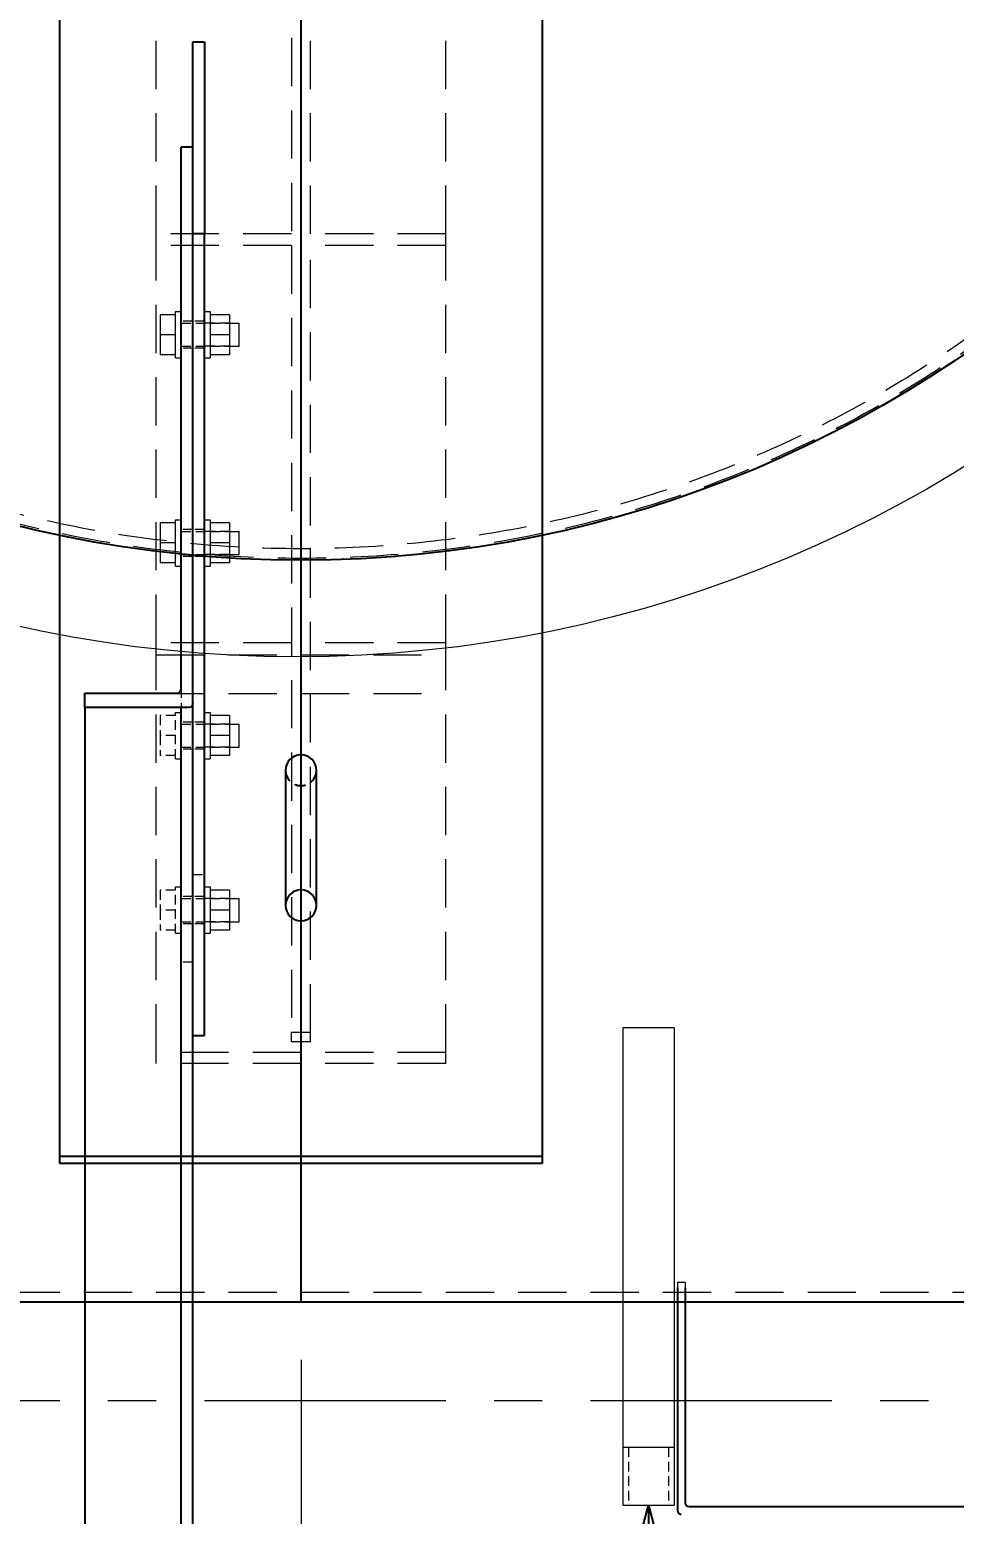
# Model space of a CAD drawing. Header units: millimetres. Extents: x -46397 to 283259, y -8690 to 23983.
# Drawn here: x -40518 to -40039, y -2674 to -1905 of the extents above; entities that cross this region are included whole.
import ezdxf
from ezdxf import colors
from ezdxf.entities.mleader import LeaderData, LeaderLine
from ezdxf.enums import TextEntityAlignment as Align
from ezdxf.math import Vec2, Vec3

# ---------------------------------------------------------------- set-up
doc = ezdxf.new("R2010")
doc.units = ezdxf.units.MM
for name, pattern in [('ACISOTGL', [3, 2, -1]), ('CENTER', [2, 1.25, -0.25, 0.25, -0.25]), ('CENTER2', [1.125, 0.75, -0.125, 0.125, -0.125]), ('HIDDEN', [0.375, 0.25, -0.125]), ('HIDDENX2', [0.75, 0.5, -0.25])]:
    doc.linetypes.add(name, pattern=pattern)
doc.layers.get('Defpoints').update_dxf_attribs({"lineweight": 0})
for name, color, linetype, lineweight in [('0-Dim', 7, 'Continuous', 0), ('2-Dashed', 50, 'ACISOTGL', 25), ('3-Centerline', 4, 'CENTER', 5), ('CHUAN NET KHUAT', 4, 'HIDDEN', 0), ('DUONGCHINH', 7, 'Continuous', 25), ('DUONGTAM', 1, 'CENTER', 0), ('Long_AM_Visible', 30, 'Continuous', 25), ('PHANTOM 2', 8, 'Continuous', 0)]:
    doc.layers.add(name, color=color, linetype=linetype, lineweight=lineweight)
doc.layers.add('flashshoot', color=7, linetype='Continuous')
doc.styles.add('GHI CHÚ 1', font='isocp_IV25.ttf', dxfattribs={"width": 0.8})
doc.styles.add('Long_Text', font='isocp.shx', dxfattribs={"width": 0.7})
doc.styles.get("Standard").update_dxf_attribs({"font": 'isocp.shx', "width": 0.8})
doc.dimstyles.new('1-30SCALE', dxfattribs={"dimtxt": 75, "dimasz": 75, "dimexe": 37.5, "dimexo": 30, "dimgap": 30, "dimtad": 1, "dimtoh": 1, "dimdec": 0, "dimdsep": 46, "dimtxsty": 'GHI CHÚ 1', "dimcen": 0.09, "dimclrd": 256, "dimclre": 256, "dimclrt": 2, "dimadec": 0, "dimazin": 0, "dimtfac": 1, "dimtdec": 0, "dimtofl": 0, "dimtmove": 0, "dimatfit": 3, "dimfxl": 1, "dimlwd": 0, "dimlwe": 0, "dimarcsym": 0})

# ---------------------------------------------------------------- blocks, each defined once
blk = doc.blocks.new('A$Cda035db7')
at = {"layer": 'CHUAN NET KHUAT', "color": 3, "ltscale": 100}
for p, q in [((985, 0), (985, 1500)), ((985, -1500), (985, 0))]:
    blk.add_line(p, q, dxfattribs=at)
at = {"layer": 'DUONGCHINH', "color": 2, "ltscale": 10}
for p, q in [((990, 0), (990, 1500)), ((990, 0), (0, 0)), ((990, 0), (0, 0)), ((990, -1500), (990, 0))]:
    blk.add_line(p, q, dxfattribs=at)
blk = doc.blocks.new('A$C14a280a6')
at = {"layer": 'DUONGTAM', "color": 5, "lineweight": 0, "ltscale": 100}
blk.add_lwpolyline([(-1041, 3050), (-1041, -3050, 0.282615), (-826.81, -3398.68, 0.238931), (826.81, -3398.68, 0.282615), (1041, -3050), (1041, 3050, 0.282615), (826.81, 3398.68, 0.238931), (-826.81, 3398.68, 0.238931)], format="xyb", dxfattribs=at)
blk = doc.blocks.new('A$Cc76405f5')
at = {"color": 2, "linetype": 'Continuous', "lineweight": 0, "ltscale": 10}
for p, q in [((848.07, 193.35), (848.07, 166.65)), ((848.07, 193.35), (1095.31, 193.35)), ((1065.31, 166.65), (1065.31, 193.35)), ((1095.31, 166.65), (1095.31, 193.35)), ((848.07, 166.65), (1065.31, 166.65)), ((1065.31, 166.65), (1095.31, 166.65))]:
    blk.add_line(p, q, dxfattribs=at)
at = {"color": 1, "linetype": 'HIDDENX2', "lineweight": 0, "ltscale": 10}
for p, q in [((1065.31, 190.35), (1095.31, 190.35)), ((1065.31, 169.65), (1095.31, 169.65))]:
    blk.add_line(p, q, dxfattribs=at)
blk = doc.blocks.new('A$Cf01baf33')
at = {"color": 7, "linetype": 'Continuous', "lineweight": 0, "ltscale": 10}
for p, q in [((478.84, -37.02), (489.19, -37.02)), ((478.84, -37.02), (478.84, -47.02)), ((495.19, -32.02), (483.19, -32.02)), ((483.19, -37.02), (483.19, -32.02)), ((489.19, -37.02), (499.55, -37.02)), ((489.19, -37.02), (489.19, -47.02)), ((495.19, -37.02), (495.19, -32.02)), ((499.55, -37.02), (499.55, -47.02)), ((586.66, -37.02), (597.01, -37.02)), ((586.66, -37.02), (586.66, -47.02)), ((603.01, -32.02), (591.01, -32.02)), ((591.01, -37.02), (591.01, -32.02)), ((597.01, -37.02), (607.36, -37.02)), ((597.01, -37.02), (597.01, -47.02)), ((603.01, -37.02), (603.01, -32.02)), ((607.36, -37.02), (607.36, -47.02)), ((686.42, -37.02), (696.78, -37.02)), ((686.42, -37.02), (686.42, -47.02)), ((702.78, -32.02), (690.78, -32.02)), ((690.78, -37.02), (690.78, -32.02)), ((696.78, -37.02), (707.13, -37.02)), ((696.78, -37.02), (696.78, -47.02)), ((702.78, -37.02), (702.78, -32.02)), ((707.13, -37.02), (707.13, -47.02)), ((776.79, -37.02), (787.15, -37.02)), ((776.79, -37.02), (776.79, -47.02)), ((793.15, -32.02), (781.15, -32.02)), ((781.15, -37.02), (781.15, -32.02)), ((787.15, -37.02), (797.5, -37.02)), ((787.15, -37.02), (787.15, -47.02)), ((793.15, -37.02), (793.15, -32.02)), ((797.5, -37.02), (797.5, -47.02)), ((477.19, -47.02), (501.19, -47.02)), ((477.19, -50.02), (477.19, -47.02)), ((501.19, -50.02), (501.19, -47.02)), ((585.01, -47.02), (609.01, -47.02)), ((585.01, -50.02), (585.01, -47.02)), ((609.01, -50.02), (609.01, -47.02)), ((684.78, -47.02), (708.78, -47.02)), ((684.78, -50.02), (684.78, -47.02)), ((708.78, -50.02), (708.78, -47.02)), ((775.15, -47.02), (799.15, -47.02)), ((775.15, -50.02), (775.15, -47.02)), ((799.15, -50.02), (799.15, -47.02)), ((477.19, -65.02), (477.19, -62.02)), ((501.19, -65.02), (477.19, -65.02)), ((478.84, -65.02), (478.84, -73.02)), ((489.19, -65.02), (489.19, -73.02)), ((499.55, -65.02), (499.55, -73.02)), ((501.19, -65.02), (501.19, -62.02)), ((585.01, -65.02), (585.01, -62.02)), ((609.01, -65.02), (585.01, -65.02)), ((586.66, -65.02), (586.66, -73.02)), ((597.01, -65.02), (597.01, -73.02)), ((607.36, -65.02), (607.36, -73.02)), ((609.01, -65.02), (609.01, -62.02)), ((478.84, -73.02), (489.19, -73.02)), ((489.19, -73.02), (499.55, -73.02)), ((586.66, -73.02), (597.01, -73.02)), ((597.01, -73.02), (607.36, -73.02))]:
    blk.add_line(p, q, dxfattribs=at)
at = {"color": 4, "linetype": 'HIDDENX2', "lineweight": 0, "ltscale": 10}
for p, q in [((483.19, -37.02), (483.19, -50.02)), ((483.19, -62.02), (483.19, -37.02)), ((495.19, -37.02), (495.19, -50.02)), ((495.19, -62.02), (495.19, -37.02)), ((591.01, -37.02), (591.01, -50.02)), ((591.01, -62.02), (591.01, -37.02)), ((603.01, -37.02), (603.01, -50.02)), ((603.01, -62.02), (603.01, -37.02)), ((690.78, -37.02), (690.78, -50.02)), ((690.78, -62.02), (690.78, -37.02)), ((702.78, -37.02), (702.78, -50.02)), ((702.78, -62.02), (702.78, -37.02)), ((781.15, -62.02), (781.15, -37.02)), ((781.15, -37.02), (781.15, -50.02)), ((793.15, -62.02), (793.15, -37.02)), ((793.15, -37.02), (793.15, -50.02)), ((482.19, -50.02), (482.19, -56.02)), ((496.19, -50.02), (496.19, -56.02)), ((590.01, -50.02), (590.01, -56.02)), ((604.01, -50.02), (604.01, -56.02)), ((689.78, -50.02), (689.78, -56.02)), ((703.78, -50.02), (703.78, -56.02)), ((768.7, -56.02), (768.7, -50.02)), ((780.15, -50.02), (780.15, -56.02)), ((794.15, -50.02), (794.15, -56.02)), ((482.19, -56.02), (482.19, -62.02)), ((496.19, -56.02), (496.19, -62.02)), ((590.01, -56.02), (590.01, -62.02)), ((604.01, -56.02), (604.01, -62.02)), ((689.78, -56.02), (689.78, -62.02)), ((703.78, -56.02), (703.78, -62.02)), ((780.15, -56.02), (780.15, -62.02)), ((794.15, -56.02), (794.15, -62.02)), ((814.16, -56.02), (814.16, -62.02)), ((672.22, -62.02), (682.27, -62.02)), ((684.78, -65.02), (684.78, -62.02)), ((708.78, -65.02), (684.78, -65.02)), ((686.42, -65.02), (686.42, -73.02)), ((696.78, -65.02), (696.78, -73.02)), ((707.13, -65.02), (707.13, -73.02)), ((708.78, -65.02), (708.78, -62.02)), ((775.15, -65.02), (775.15, -62.02)), ((799.15, -65.02), (775.15, -65.02)), ((776.79, -65.02), (776.79, -73.02)), ((787.15, -65.02), (787.15, -73.02)), ((797.5, -65.02), (797.5, -73.02)), ((799.15, -65.02), (799.15, -62.02)), ((686.42, -73.02), (696.78, -73.02)), ((696.78, -73.02), (707.13, -73.02)), ((776.79, -73.02), (787.15, -73.02)), ((787.15, -73.02), (797.5, -73.02))]:
    blk.add_line(p, q, dxfattribs=at)
at = {"layer": 'DUONGCHINH'}
for p, q in [((337.55, -50.02), (436.81, -50.02)), ((337.55, -56.02), (337.55, -50.02)), ((436.81, -56.02), (436.81, -50.02)), ((852.03, -50.02), (436.81, -50.02)), ((852.03, -56.02), (852.03, -50.02)), ((436.81, -56.02), (337.55, -56.02)), ((679.76, -56.02), (392.12, -56.02)), ((392.12, -56.02), (392.12, -62.02)), ((1382.27, -56.02), (679.76, -56.02)), ((682.27, -58.02), (682.27, -62.02)), ((672.22, -62.02), (392.12, -62.02)), ((674.73, -112), (674.73, -64.02)), ((1382.27, -62.02), (682.27, -62.02)), ((682.27, -62.02), (682.27, -112)), ((682.27, -112), (674.73, -112)), ((682.27, -112), (1382.27, -112))]:
    blk.add_line(p, q, dxfattribs=at)
at = {"layer": 'DUONGCHINH', "extrusion": (-2.64943e-16, -1.48896e-15, -1)}
blk.add_ellipse((679.76, -58.02), major_axis=(2.51, 0), ratio=0.795463, start_param=-1.570796, end_param=0, dxfattribs=at)
at = {"layer": 'DUONGCHINH'}
blk.add_ellipse((672.22, -64.02), major_axis=(2.51, 0), ratio=0.79546, start_param=0, end_param=1.570796, dxfattribs=at)
blk = doc.blocks.new('A$Cd0a137ae')
at = {"color": 3, "linetype": 'HIDDENX2', "lineweight": 0, "ltscale": 50}
for radius in [605, 600, 600]:
    blk.add_circle((0, 2.33), radius, dxfattribs=at)
at = {"color": 2, "linetype": 'Continuous', "lineweight": 0}
blk.add_arc((0, 2.33), 606, 270, 90, dxfattribs=at)
at = {"layer": 'DUONGCHINH', "color": 2}
blk.add_circle((0, 2.33), 606, dxfattribs=at)
at = {"layer": 'DUONGTAM', "ltscale": 100}
blk.add_line((0, 608.33), (0, -603.67), dxfattribs=at)
blk = doc.blocks.new('A$C87972526')
at = {"color": 5, "linetype": 'Continuous', "lineweight": 0}
blk.add_circle((0, 2.34), 656, dxfattribs=at)
blk = doc.blocks.new('*U1682')
at = {"layer": '3-Centerline', "color": 0, "linetype": 'CENTER2', "ltscale": 30, "transparency": 16777216}
blk.add_line((0, -38.5), (0, 38.5), dxfattribs=at)
blk = doc.blocks.new('*U1681')
for points in [[(-8, -71.07), (-8, -1.07)], [(8, -1.07), (8, -71.07)]]:
    blk.add_lwpolyline(points)
blk.add_circle((0, -71.07), 8)
at = {"extrusion": (2.22045e-16, 4.93038e-32, -1)}
blk.add_arc((0, -1.07), 8, 0, 180, dxfattribs=at)
at = {"layer": '2-Dashed', "ltscale": 3, "extrusion": (2.22045e-16, 4.93038e-32, -1)}
blk.add_arc((0, -1.07), 8, 180, 0, dxfattribs=at)
at = {"layer": '3-Centerline', "linetype": 'CENTER2', "ltscale": 30}
blk.add_blockref('*U1682', (0, -36.07), dxfattribs=at)
blk = doc.blocks.new('SD1-3')
at = {"layer": 'CHUAN NET KHUAT', "ltscale": 100}
for p, q in [((50, 481.34), (50, 695.34)), ((120, 695.34), (120, 481.34)), ((130, 481.34), (130, 695.34)), ((200, 481.34), (200, 695.34)), ((120, 481.34), (50, 481.34)), ((50, 475.34), (50, 481.34)), ((200, 481.34), (130, 481.34)), ((200, 475.34), (200, 481.34)), ((50, 269.65), (50, 475.34)), ((120, 475.34), (50, 475.34)), ((120, 475.34), (120, 67.93)), ((130, 67.93), (130, 475.34)), ((200, 475.34), (130, 475.34)), ((200, 269.65), (200, 475.34)), ((120, 269.65), (50, 269.65)), ((50, 57.51), (50, 269.65)), ((200, 269.65), (130, 269.65)), ((200, 57.51), (200, 269.65)), ((50, 263.34), (200, 263.34)), ((50, 243.34), (200, 243.34)), ((120, 63.04), (120, 67.93)), ((120, 67.93), (130, 67.93)), ((130, 63.04), (120, 63.04)), ((130, 63.04), (130, 67.93)), ((200, 57.51), (50, 57.51)), ((50, 51.81), (50, 57.51)), ((200, 51.81), (200, 57.51)), ((200, 51.81), (50, 51.81))]:
    blk.add_line(p, q, dxfattribs=at)
at = {"layer": 'DUONGCHINH'}
for p, q in [((0, 3.7), (0, 1832.98)), ((250, 1832.98), (250, 3.7)), ((250, 3.7), (0, 3.7)), ((0, 0), (0, 3.7)), ((250, 3.7), (250, 0)), ((250, 0), (0, 0))]:
    blk.add_line(p, q, dxfattribs=at)
at = {"xscale": -0.9999999999999998}
blk.add_blockref('*U1681', (125, 204.7), dxfattribs=at)
blk = doc.blocks.new('_Oblique')
at = {"color": 0, "linetype": 'ByBlock', "lineweight": -2}
blk.add_line((-0.5, -0.5), (0.5, 0.5), dxfattribs=at)
blk = doc.blocks.new('*D1621')
at = {"layer": 'Defpoints', "color": 0, "transparency": 16777216}
for p in [(-40377.05, -2564, -1.5), (-40197.05, -2669.31, -1.5), (-40197.05, -3096.41)]:
    blk.add_point(p, dxfattribs=at)
at = {"layer": 'PHANTOM 2', "linetype": 'Continuous', "lineweight": 0, "transparency": 16777216}
for p, q in [((-40377.05, -2594), (-40377.05, -3126.41)), ((-40197.05, -2699.31), (-40197.05, -3126.41)), ((-40377.05, -3096.41), (-40197.05, -3096.41))]:
    blk.add_line(p, q, dxfattribs=at)
at = {"layer": 'PHANTOM 2', "lineweight": 0, "transparency": 16777216, "xscale": 90, "yscale": 90, "zscale": 90, "rotation": 180}
blk.add_blockref('_Oblique', (-40377.05, -3096.41), dxfattribs=at)
at = {"layer": 'PHANTOM 2', "lineweight": 0, "transparency": 16777216, "xscale": 90, "yscale": 90, "zscale": 90}
blk.add_blockref('_Oblique', (-40197.05, -3096.41), dxfattribs=at)
at = {"layer": 'PHANTOM 2', "color": 2, "transparency": 16777216, "insert": (-40287.05, -3017.05), "char_height": 95, "attachment_point": 5, "style": 'GHI CHÚ 1'}
blk.add_mtext('180', dxfattribs=at)
blk = doc.blocks.new('*D1629')
at = {"layer": 'Defpoints', "color": 0, "transparency": 16777216}
for p in [(-40197.05, -2669.31, -1.5), (-39997.05, -2669.31, -1.5), (-39997.05, -3096.41)]:
    blk.add_point(p, dxfattribs=at)
at = {"layer": 'PHANTOM 2', "linetype": 'Continuous', "lineweight": 0, "transparency": 16777216}
for p, q in [((-40197.05, -2699.31), (-40197.05, -3126.41)), ((-39997.05, -2699.31), (-39997.05, -3126.41)), ((-40197.05, -3096.41), (-39997.05, -3096.41))]:
    blk.add_line(p, q, dxfattribs=at)
at = {"layer": 'PHANTOM 2', "lineweight": 0, "transparency": 16777216, "xscale": 90, "yscale": 90, "zscale": 90, "rotation": 180}
blk.add_blockref('_Oblique', (-40197.05, -3096.41), dxfattribs=at)
at = {"layer": 'PHANTOM 2', "lineweight": 0, "transparency": 16777216, "xscale": 90, "yscale": 90, "zscale": 90}
blk.add_blockref('_Oblique', (-39997.05, -3096.41), dxfattribs=at)
at = {"layer": 'PHANTOM 2', "color": 2, "transparency": 16777216, "insert": (-40097.69, -3018), "char_height": 95, "attachment_point": 5, "style": 'GHI CHÚ 1'}
blk.add_mtext('200', dxfattribs=at)
blk = doc.blocks.new('_TagCircle')
at = {"color": 0, "linetype": 'ByBlock', "lineweight": -2, "transparency": 16777216}
blk.add_circle((0, 0), 4, dxfattribs=at)
at = {"layer": 'Long_AM_Visible', "color": 0, "transparency": 16777216, "style": 'Long_Text'}
blk.add_attdef('TAGNUMBER', text='', height=3, dxfattribs=at).set_placement((0, -1.5), align=Align.CENTER)
blk = doc.blocks.new('_Open30')
at = {"color": 0, "linetype": 'ByBlock', "lineweight": -2}
for p, q in [((-1, 0.268), (0, 0)), ((0, 0), (-1, -0.268)), ((0, 0), (-1, 0))]:
    blk.add_line(p, q, dxfattribs=at)

msp = doc.modelspace()

# ---------------------------------------------------------------- linework, layer by layer
at = {"color": 3, "linetype": 'HIDDENX2', "lineweight": 0, "ltscale": 10}
for p, q in [((-40182.05, -2554, -1.5), (-40182.05, -2556.7, -1.5)), ((-40178.05, -2554, -1.5), (-40182.05, -2554, -1.5)), ((-40178.05, -2554, -1.5), (-40178.05, -2556.7, -1.5))]:
    msp.add_line(p, q, dxfattribs=at)
at = {"layer": 'DUONGCHINH', "color": 2, "ltscale": 10}
for p, q in [((-40182.05, -2556.7, -1.5), (-40182.05, -2672, -1.5)), ((-40178.05, -2556.7, -1.5), (-40178.05, -2668, -1.5)), ((-40182.05, -2564, -1.5), (-40178.05, -2564, -1.5)), ((-40176.05, -2670, -1.5), (-40028.05, -2670, -1.5))]:
    msp.add_line(p, q, dxfattribs=at)
for centre in [(-40180.05, -2672, -1.5), (-40176.05, -2668, -1.5)]:
    msp.add_arc(centre, 2, 180, 270, dxfattribs=at)

# ---------------------------------------------------------------- block references
for name, p in [('SD1-3', (-40502.05, -2492.33, -1.5)), ('A$C87972526', (-40379.38, -1576.33, -1.5)), ('A$Cd0a137ae', (-40377.05, -1576.33, -1.5))]:
    msp.add_blockref(name, p)
at = {"layer": 'flashshoot', "rotation": 270}
for name in ['A$C14a280a6', 'A$Cda035db7', 'A$Cf01baf33', 'A$Cc76405f5']:
    msp.add_blockref(name, (-40377.05, -1574, -1.5), dxfattribs=at)

# ---------------------------------------------------------------- dimensions: what is measured, and where the dimension line sits
at = {"layer": 'PHANTOM 2'}
for base, p1, p2, picture, middle in [((-40197.05, -3096.41), (-40377.05, -2564, -1.5), (-40197.05, -2669.31, -1.5), '*D1621', (-40287.05, -3096.41)), ((-39997.05, -3096.41), (-40197.05, -2669.31, -1.5), (-39997.05, -2669.31, -1.5), '*D1629', (-40097.69, -3097.36))]:
    dim = msp.add_linear_dim(base=base, p1=p1, p2=p2, dimstyle='1-30SCALE', override={"dimtxt": 95, "dimasz": 90, "dimexe": 30, "dimblk1": 'Oblique', "dimblk2": 'Oblique', "dimsah": 1, "dimtmove": 1}, dxfattribs=at)
    dim.commit()
    dim.dimension.update_dxf_attribs({"geometry": picture, "text_midpoint": middle, "dimtype": 160})

# ---------------------------------------------------------------- leaders
at = {"layer": '0-Dim', "color": 6}
ml = msp.add_multileader_block('Standard', dxfattribs=at)
ml.set_content('_TagCircle', color=6, scale=-30)
ml.set_attribute('TAGNUMBER', 'N4', width=0)
ml.set_leader_properties(color=5)
ml.set_arrow_properties(name='OPEN30')
ml.build(insert=Vec2(0, 0))
ml.multileader.update_dxf_attribs({"has_dogleg": 0, "text_left_attachment_type": 6, "text_right_attachment_type": 6, "dogleg_length": 0.36, "arrow_head_size": 60, "block_connection_type": 1})
ctx = ml.context
ctx.base_point, ctx.char_height, ctx.arrow_head_size, ctx.landing_gap_size, ctx.plane_origin = Vec3(-40197.05, -3500.6, -1.5), 56, 60, 1.4, Vec3(-39847.42, -3786.95, -1.5)
ctx.left_attachment, ctx.right_attachment, ctx.attachment_type = 6, 6, 1
notes = []
notes.append((ctx, [(0, (1, 1, 0), (-40196.69, -3500.6, -1.5), (-1, 0), 0.36, [(0, [(-40197.04, -2669.31, -1.5)], 0, [])])]))
ctx.block.insert, ctx.block.rotation, ctx.block.scale = Vec3(-40197.05, -3500.6, -1.5), 3.141593, Vec3(-30, 30, 30)
ml = msp.add_multileader_block('Standard', dxfattribs=at)
ml.set_content('_TagCircle', color=6, scale=-30)
ml.set_attribute('TAGNUMBER', 'N3', width=0)
ml.set_leader_properties(color=5)
ml.set_arrow_properties(name='OPEN30')
ml.build(insert=Vec2(0, 0))
ml.multileader.update_dxf_attribs({"has_dogleg": 0, "text_left_attachment_type": 6, "text_right_attachment_type": 6, "dogleg_length": 0.36, "arrow_head_size": 60, "block_connection_type": 1})
ctx = ml.context
ctx.base_point, ctx.char_height, ctx.arrow_head_size, ctx.landing_gap_size, ctx.plane_origin = Vec3(-39997.05, -3734.21, -1.5), 56, 60, 1.4, Vec3(-39647.42, -3786.95, -1.5)
ctx.left_attachment, ctx.right_attachment, ctx.attachment_type = 6, 6, 1
notes.append((ctx, [(0, (1, 1, 0), (-39996.69, -3734.21, -1.5), (-1, 0), 0.36, [(0, [(-39997.04, -2669.31, -1.5)], 0, [])])]))
ctx.block.insert, ctx.block.rotation, ctx.block.scale = Vec3(-39997.05, -3734.21, -1.5), 3.141593, Vec3(-30, 30, 30)
for ctx, leaders in notes:
    for number, flags, end, landing, length, lines in leaders:
        leader = LeaderData()
        leader.index, (leader.has_last_leader_line, leader.has_dogleg_vector, leader.attachment_direction) = number, flags
        leader.last_leader_point, leader.dogleg_vector, leader.dogleg_length = Vec3(end), Vec3(landing), length
        for number, points, colour, breaks in lines:
            line = LeaderLine()
            line.index, line.vertices, line.color, line.breaks = number, Vec3.list(points), colors.encode_raw_color(colour), breaks
            leader.lines.append(line)
        ctx.leaders.append(leader)

doc.saveas('drawing.dxf')
